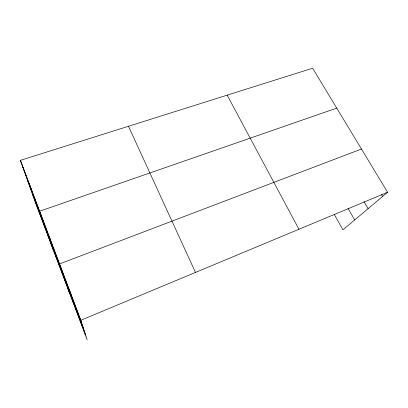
<?xml version="1.0" encoding="UTF-8"?>
<svg xmlns="http://www.w3.org/2000/svg" width="408" height="408" viewBox="0 0 408 408"><rect width="100%" height="100%" fill="white"/><g stroke="black" fill="none" stroke-linecap="round" stroke-linejoin="round"><path stroke-width="0.61" d="M20.4 160.349L80.825 320.27L87.154 339.788L36.893 206.555L20.4 160.349L312.625 68.213L387.6 192.26L342.924 229.821L334.203 214.322M80.825 320.27L387.6 192.26M361.473 149.032L59.537 263.935L69.656 293.408M336.748 108.125L39.622 211.227L53.081 249.472M381.363 194.259L382.658 196.416M363.977 201.608L368.103 208.651M348.095 208.483L354.669 219.948M227.174 95.156L298.947 229.255M128.489 126.271L195.488 272.427M22.251 165.536L81.544 322.499M27.662 180.693L83.64 328.955M32.609 194.55L85.532 334.784M29.855 185.375L31.544 190.138M49.419 237.15L50.755 240.995M70.003 291.628L70.941 294.433"/></g></svg>
